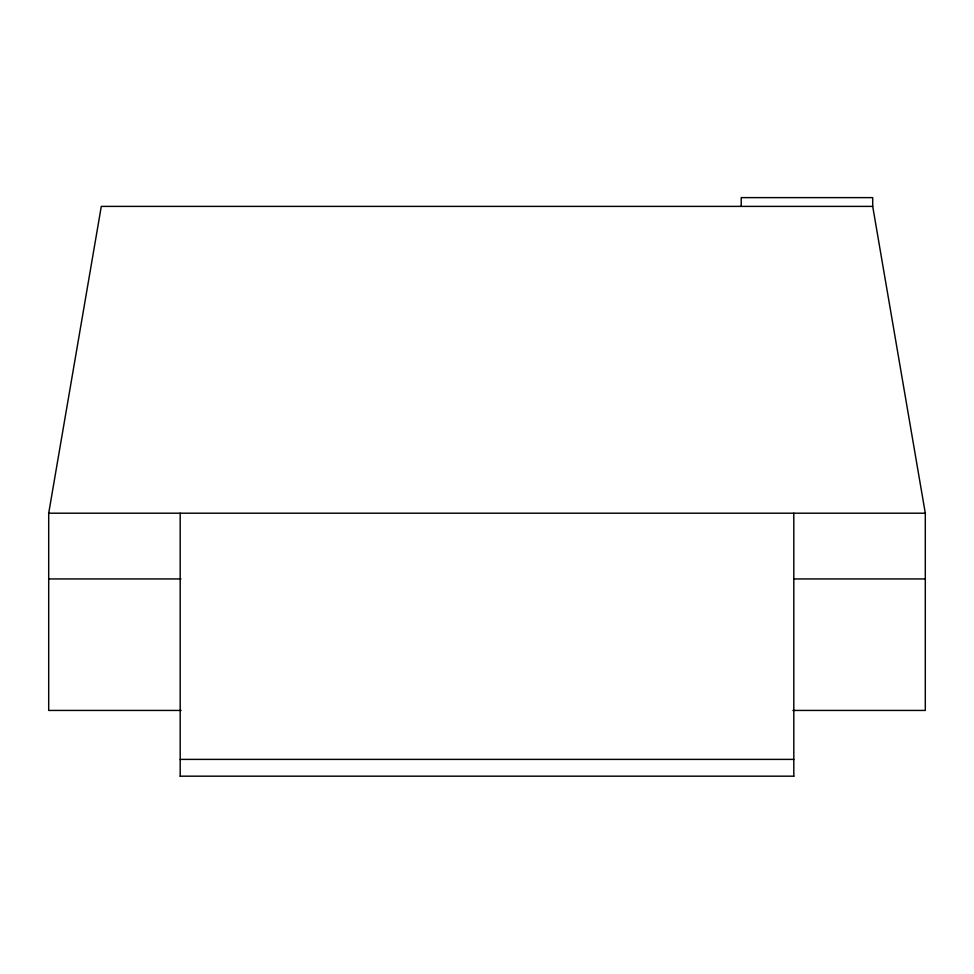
<?xml version="1.0" encoding="UTF-8"?>
<svg xmlns="http://www.w3.org/2000/svg" width="974" height="974" viewBox="0 0 974 974"><rect width="100%" height="100%" fill="white"/><g stroke="black" fill="none" stroke-linecap="round" stroke-linejoin="round"><path stroke-width="1.46" d="M181.103 710.436L48.7 710.436L48.7 513.201L101.296 206.391L872.704 206.391L925.3 513.201L925.3 710.436L792.897 710.436M48.7 513.201L925.3 513.201M48.7 578.946L180.994 578.946M793.81 578.946L925.3 578.946M180.19 759.391L793.81 759.391M180.19 776.181L793.81 776.181M872.704 206.391L872.704 197.625L741.214 197.625L741.214 206.391M793.81 513.201L793.81 776.375M180.19 513.201L180.19 776.375"/></g></svg>
